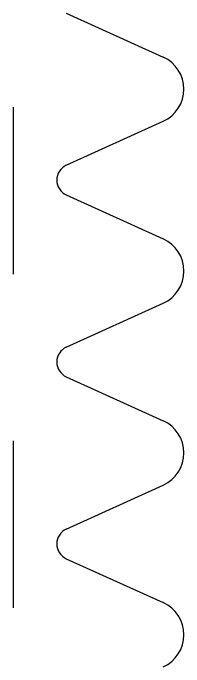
# Model space of a CAD drawing. Header units: millimetres. Extents: x 11802 to 19889, y -472 to 9054.
# Drawn here: x 15900.5 to 15932, y 7069.3 to 7189.7 of the extents above; entities that cross this region are included whole.
import ezdxf

# ---------------------------------------------------------------- set-up
doc = ezdxf.new("R2010")
doc.units = ezdxf.units.MM
doc.header["$LTSCALE"] = 307.34
doc.linetypes.add('DASHED', pattern=[0.2, 0.1, -0.1])
doc.layers.get('0').update_dxf_attribs({"linetype": 'CONTINUOUS'})

msp = doc.modelspace()

# ---------------------------------------------------------------- linework, layer by layer
at = {"color": 0, "linetype": 'DASHED'}
msp.add_line((15900.46227, 7541.14582), (15900.46227, 6896.93444), dxfattribs=at)
at = {"color": 0, "linetype": 'Continuous'}
for p, q in [((15910.28695, 7189.6887), (15928.16959, 7181.59318)), ((15910.28695, 7161.65469), (15928.16959, 7169.75021)), ((15910.28695, 7156.1887), (15928.16959, 7148.09318)), ((15910.28695, 7128.15469), (15928.16959, 7136.25021)), ((15910.28695, 7122.6887), (15928.16959, 7114.59318)), ((15910.28695, 7094.65469), (15928.16959, 7102.75021)), ((15910.28695, 7089.1887), (15928.16959, 7081.09318))]:
    msp.add_line(p, q, dxfattribs=at)
for centre, radius, start, end in [((15925.48892, 7175.6717), 6.5, 294.3563913, 65.6436087), ((15911.52418, 7158.9217), 3, 114.3563913, 245.6436087), ((15925.48892, 7142.1717), 6.5, 294.3563913, 65.6436087), ((15911.52418, 7125.4217), 3, 114.3563913, 245.6436087), ((15925.48892, 7108.6717), 6.5, 294.3563913, 65.6436087), ((15911.52418, 7091.9217), 3, 114.3563913, 245.6436087), ((15925.48892, 7075.1717), 6.5, 294.3563913, 65.6436087)]:
    msp.add_arc(centre, radius, start, end, dxfattribs=at)

doc.saveas('drawing.dxf')
